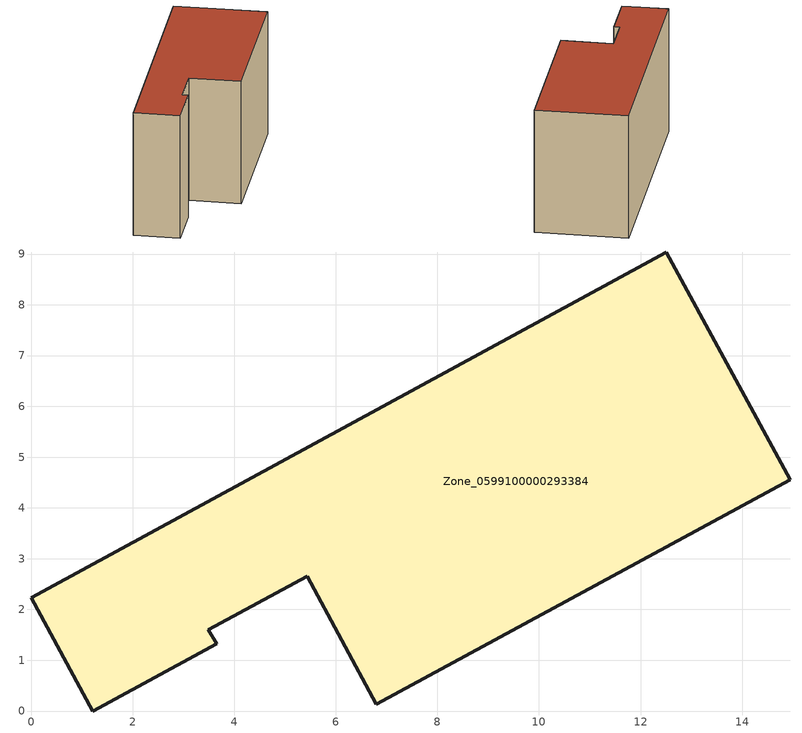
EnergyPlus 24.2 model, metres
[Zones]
Zone_0599100000293384
 floor ground (C_G): 12.51,9.04 14.95,4.55 6.8,0.13 5.44,2.65 3.49,1.6 3.65,1.32 1.21,0 0,2.23 z0
 wall outside (C_F): 1.21,0 3.65,1.32 3.49,1.6 5.44,2.65 6.8,0.13 14.95,4.55 12.51,9.04 0,2.23 1.21,0 z0:7.16
 roof outside (C_R): 12.51,9.04 0,2.23 1.21,0 3.65,1.32 3.49,1.6 5.44,2.65 6.8,0.13 14.95,4.55 z7.16
[BUILDING]
Pand.0599100000293384: North Axis=0; Terrain=City; Loads Convergence Tolerance Value=0.04; Temperature Convergence Tolerance Value=0.4; Solar Distribution=FullExterior; Maximum Number of Warmup Days=25; Minimum Number of Warmup Days=1
[Site:Location]
Rotterdam.The.Hague.AP_ZH_NLD Design_Conditions: Latitude=51.96; Longitude=4.45; Time Zone=1; Elevation=-4.5
[SITE:GROUNDTEMPERATURE:BUILDINGSURFACE]
18, 18, 18, 18, 18, 18, 18, 18, 18, 18, 18, 18
[MATERIAL] Thermal Absorptance=0.9; Solar Absorptance=0.7; Visible Absorptance=0.7
Name | Roughness | Thickness | Conductivity | Density | Specific Heat
G.TI.1975-1991 | MediumSmooth | 0.15 | 0.288461 | 540 | 1210
F.TI.1975-1991 | Rough | 0.3 | 0.230769 | 1920 | 840
R.TI.1975-1991 | MediumRough | 0.2 | 0.153846 | 1500 | 1000
[CONSTRUCTION]
C_G: G.TI.1975-1991
C_F: F.TI.1975-1991
C_R: R.TI.1975-1991
[ZONE]
Zone_0599100000293384: Type=1; Multiplier=1; Ceiling Height=Autocalculate; Volume=Autocalculate; Floor Area=autocalculate; Part of Total Floor Area=Yes
[ZONEINFILTRATION:DESIGNFLOWRATE]
Infil_Zone_0599100000293384: Zone or ZoneList or Space or SpaceList=Zone_0599100000293384; Schedule=AlwaysOn; Design Flow Rate Calculation Method=Flow/Area; Flow Rate per Floor Area=0.003; Constant Term Coefficient=1; Temperature Term Coefficient=0; Velocity Term Coefficient=0; Velocity Squared Term Coefficient=0
[HVACTEMPLATE:ZONE:IDEALLOADSAIRSYSTEM]
Zone_0599100000293384: Maximum Heating Supply Air Temperature=50; Minimum Cooling Supply Air Temperature=13; Maximum Heating Supply Air Humidity Ratio=0.0156; Minimum Cooling Supply Air Humidity Ratio=0.0077; Heating Limit=NoLimit; Cooling Limit=NoLimit; Dehumidification Control Type=ConstantSensibleHeatRatio; Cooling Sensible Heat Ratio=0.7; Dehumidification Setpoint=60; Humidification Control Type=None; Humidification Setpoint=30; Outdoor Air Method=None; Outdoor Air Flow Rate per Person=0.00944; Outdoor Air Flow Rate per Zone Floor Area=0; Outdoor Air Flow Rate per Zone=0; Demand Controlled Ventilation Type=None; Outdoor Air Economizer Type=NoEconomizer; Heat Recovery Type=None; Sensible Heat Recovery Effectiveness=0.7; Latent Heat Recovery Effectiveness=0.65
[ZONECONTROL:THERMOSTAT]
ThermostatControl_Zone_0599100000293384: Zone or ZoneList=Zone_0599100000293384; Control Type Schedule=DualSetpointControlType; Control 1=Thermostat_Zone_0599100000293384; Temperature Difference Between Cutout And Setpoint=0
[THERMOSTATSETPOINT:DUALSETPOINT]
Thermostat_Zone_0599100000293384: Heating Setpoint Temperature Schedule=HeatingSetpoint_Zone_0599100000293384; Cooling Setpoint Temperature Schedule=CoolingSetpoint_Zone_0599100000293384
[SCHEDULE:COMPACT]
HeatingSetpoint_Zone_0599100000293384: Through: 12/31, For: AllDays, Until: 24:00, 21
CoolingSetpoint_Zone_0599100000293384: Through: 12/31, For: AllDays, Until: 24:00, 24
DualSetpointControlType: Through: 12/31, For: AllDays, Until: 24:00, 4
AlwaysOn: Through: 12/31, For: AllDays, Until: 24:00, 1
